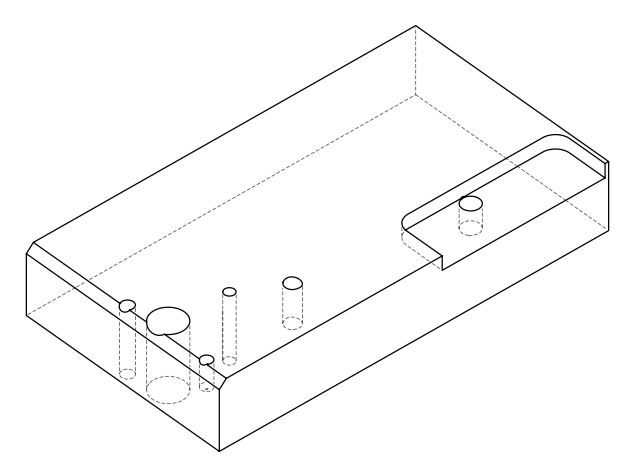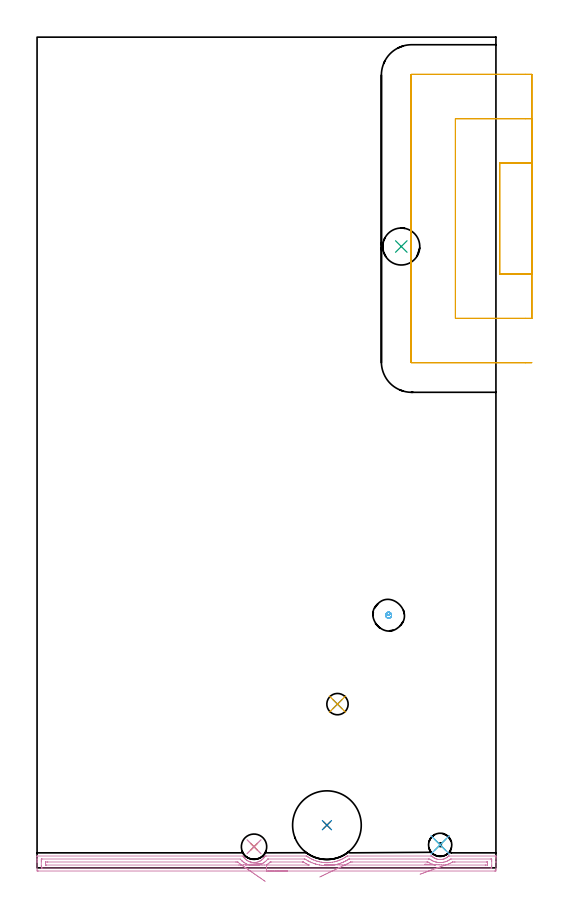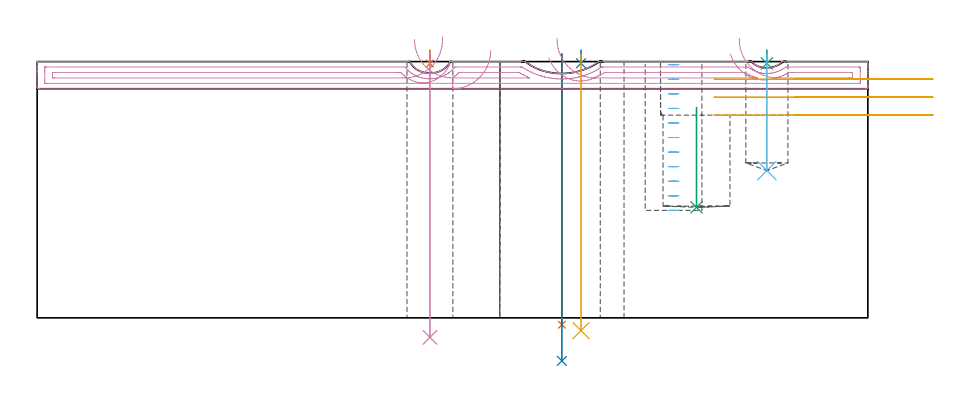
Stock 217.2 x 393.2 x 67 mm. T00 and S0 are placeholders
(PLAN: 12 operations, 9 tool changes, 13.1 min)
(1 INDEXABLE_INSERT_DRILL_THROUGH_HOLE_FROM_SOLID | STEP1HOLE | NXT0302_006 | 0.28 min | 16089 mm3)
(2 DRILL_TO_ENLARGE_THROUGH_HOLE | STEP1HOLE | UGT0301_001 | 0.32 min | 39455 mm3)
(3 INDEXABLE_INSERT_DRILL_BLIND_HOLE_FROM_SOLID | STEP1POCKET | NXT0302_006 | 0.11 min | 9103 mm3)
(4 AREA_MILL | FG_CHAMFER_SURFACE | UGT0205_001 | 5.6 min | 5427 mm3)
(5 MILL_SLOT | SLOT_PARTIAL_RECTANGULAR | UGT0201_006 | Follow Part, ap 7, ae 75% | 5.4 min | 120238 mm3)
(6 MILL_BLIND_HOLE_FROM_SOLID_MATERIAL | STEP1POCKET_1 | UGT0201_130 | Spiral | 0.59 min | 6694 mm3)
(7 SPOT_DRILL | STEP1HOLE_1 | NXT0321_9005460120000 | 0.03 min | 8 mm3)
(8 SPOT_DRILL_1 | STEP1HOLE_2 | NXT0321_9005460120000 | 0.03 min | 6 mm3)
(9 SPOT_DRILL_2 | STEP1POCKET_2 | NXT0321_9005460120000 | 0.03 min | 7 mm3)
(10 DRILL_THROUGH_HOLE_INTO_CENTER | STEP1HOLE_1 | UGT0301_515 | 0.3 min | 7512 mm3)
(11 DRILL_THROUGH_HOLE_INTO_CENTER_1 | STEP1HOLE_2 | NXT0301_072 | 0.29 min | 5352 mm3)
(12 DRILL_BLIND_HOLE_INTO_CENTER | STEP1POCKET_2 | NXT0301_081 | 0.12 min | 2567 mm3)
(TOOL NXT0302_006 | Index. Insert Drill 17.5mm [880-D1750L25-05] | D17.5 PA176 FL88 Z2)
(TOOL UGT0301_001 | Twist Drill 32.5 mm | D32.5 PA118 FL185 Z2)
(TOOL UGT0205_001 | Chamfer Mill 20 x 3 x 45 deg. | D20 FL50 Z2)
(TOOL UGT0201_006 | End Mill 28 mm | D28 FL25 Z2)
(TOOL UGT0201_130 | Carbide End Mill 12.0 | D12 FL15 Z4)
(TOOL NXT0321_9005460120000 | NC Spot Drill, 142deg, 12mm, Carbide, Uncoated | D12 PA142 FL30 Z2)
(TOOL UGT0301_515 | Carbide Drill 12.0 mm | D12 PA118 FL101 Z2)
(TOOL NXT0301_072 | Carbide Drill 10.1mm [860.1-1010-051A1-MM 2214] | D10.1 PA140 FL71 Z2)
(TOOL NXT0301_081 | Carbide Drill 11mm [860.1-1100-033A1-MM 2214] | D11 PA140 FL55 Z2)
(OP 1 INDEXABLE_INSERT_DRILL_THROUGH_HOLE_FROM_SOLID)
G17 G21 G94 G90
T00 M6
G54
G17 G0 G90 X137.2 Y20.2 S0 M3
G43 Z77. H1
G94 G81 G98 Z-1.806 F250. R69.
G80
M5
M2
(OP 2 DRILL_TO_ENLARGE_THROUGH_HOLE)
G17 G21 G94 G90
T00 M6
G54
G17 G0 G90 X137.2 Y20.2 S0 M3
G43 Z77. H0
G94 G81 G98 Z-11.264 F250. R69.
G80
M5
M2
(OP 3 INDEXABLE_INSERT_DRILL_BLIND_HOLE_FROM_SOLID)
G17 G21 G94 G90
T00 M6
G54
G17 G0 G90 X172.4 Y294.1 S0 M3
G43 Z77. H1
G94 G81 G98 Z28.9 F250. R55.
G80
M5
M2
(OP 4 AREA_MILL)
G17 G21 G94 G90
T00 M6
G54
G17 G0 G90 X118.6 Y-1.5 S1061 M3
G43 Z77. H0
Z69.9
G94 G1 X118.562 Z69.028 F250.
X118.448 Z68.164
X118.259 Z67.312
X117.997 Z66.48
X117.663 Z65.674
X117.26 Z64.9
X116.792 Z64.164
X116.26 Z63.472
X115.671 Z62.829
X115.028 Z62.24
X114.336 Z61.708
X113.6 Z61.24
X112.826 Z60.837
X112.02 Z60.503
X111.188 Z60.241
X110.336 Z60.052
X109.472 Z59.938
X108.6 Z59.9
X0.606
X0.144 Y-1.495 Z59.903
X0.009 Y-1.491 Z59.906
X0. Y-1.038 Z60.359
Y2.491 Z63.885
Y3.057 Z64.454
Y3.373 Z64.769
Y3.939 Z65.336
Y4.256 Z65.65
Y5.269 Z66.668
X0.007 Y5.593 Z66.983
X0.008 Y5.597 Z66.988
X0.16 Y5.6 Z67.
X97.447 Z66.999
X97.569 Y5.402 Z66.8
X97.746 Y5.138 Z66.533
X97.89 Y4.919 Z66.319
X97.899 Y4.905 Z66.305
X97.93 Y4.865 Z66.264
X98.078 Y4.697 Z66.093
X98.323 Y4.413 Z65.812
X98.465 Y4.27 Z65.67
X98.747 Y3.988 Z65.388
X98.791 Y3.95 Z65.35
X99.167 Y3.667 Z65.066
X99.229 Y3.621 Z65.02
X99.682 Y3.324 Z64.722
X100.069 Y3.112 Z64.512
X100.077 Y3.108 Z64.508
X100.319 Y2.999 Z64.398
X100.574 Y2.897 Z64.294
X100.766 Y2.834 Z64.232
X101.014 Y2.756 Z64.15
X101.018 Y2.754 Z64.149
X101.18 Y2.712 Z64.109
X101.297 Y2.682 Z64.079
X101.46 Y2.643 Z64.035
X101.466 Y2.642 Z64.033
X101.83 Y2.579 Z63.971
X101.911 Y2.564 Z63.958
X102.352 Y2.518 Z63.91
X102.357 Z63.909
X102.406 Y2.517 Z63.903
X102.491 Y2.511 Z63.9
X102.525 Y2.508
X102.859 Y2.511 Z63.901
X102.911 Y2.515 Z63.903
X103.047 Y2.522 Z63.916
X103.049
X103.245 Y2.537 Z63.927
X103.25 Z63.928
X103.577 Y2.578 Z63.977
X103.696 Y2.594 Z63.993
X104.141 Y2.687 Z64.084
X104.59 Y2.817 Z64.215
X104.796 Y2.894 Z64.291
X105.033 Y2.982 Z64.377
X105.244 Y3.073 Z64.473
X105.331 Y3.112 Z64.511
X105.476 Y3.19 Z64.589
X105.632 Y3.273 Z64.672
X105.799 Y3.373 Z64.771
X105.925 Y3.448 Z64.846
X106.295 Y3.708 Z65.108
X106.517 Y3.885 Z65.282
X106.65 Y3.989 Z65.387
X106.816 Y4.141 Z65.538
X107.152 Y4.493 Z65.893
X107.178 Y4.524 Z65.924
X107.32 Y4.697 Z66.092
X107.41 Y4.802 Z66.2
X107.463 Y4.865 Z66.264
X107.608 Y5.064 Z66.463
X107.661 Y5.138 Z66.535
X107.708 Y5.202 Z66.601
X107.887 Y5.492 Z66.892
X107.94 Y5.579 Z66.979
X107.958 Y5.595 Z66.989
X108.6 Y5.6 Z67.
X127.343
X127.58 Z66.983
X127.729 Y5.503 Z66.897
X127.83 Y5.432 Z66.83
X128.219 Y5.164 Z66.563
X128.235 Y5.153 Z66.552
X128.683 Y4.866 Z66.264
X129.128 Y4.602 Z65.999
X129.574 Y4.357 Z65.755
X130.002 Y4.135 Z65.533
X130.305 Y3.989 Z65.387
X130.598 Y3.855 Z65.253
X130.913 Y3.724 Z65.119
X131.786 Y3.39 Z64.789
X132.4 Y3.186 Z64.581
X132.616 Y3.112 Z64.511
X132.732 Y3.079 Z64.479
X133.144 Y2.971 Z64.368
X133.59 Y2.866 Z64.264
X134.461 Y2.694 Z64.089
X134.483 Y2.691 Z64.086
X135.353 Y2.565 Z63.964
X136.245 Y2.487 Z63.883
X136.268 Y2.486 Z63.881
X136.691 Y2.463 Z63.86
X136.744 Y2.462 Z63.859
X136.858 Y2.461 Z63.855
X137.137 Y2.456 Z63.849
X137.16 Y2.457
X137.308 Y2.459 Z63.851
X137.583 Y2.462 Z63.855
X138.028 Y2.481 Z63.875
X138.053 Y2.483 Z63.876
X138.718 Y2.535 Z63.932
X138.92 Y2.551 Z63.947
X139.812 Y2.675 Z64.068
X140.704 Y2.843 Z64.242
X141.177 Y2.96 Z64.355
X141.476 Y3.031 Z64.43
X141.595 Y3.06 Z64.459
X141.783 Y3.112 Z64.511
X142.069 Y3.208 Z64.606
X142.487 Y3.346 Z64.745
X142.962 Y3.526 Z64.922
X143.144 Y3.594 Z64.992
X143.21 Y3.619 Z65.016
X143.379 Y3.683 Z65.079
X143.854 Y3.887 Z65.283
X144.094 Y3.989 Z65.388
X144.178 Y4.028 Z65.428
X144.271 Y4.072 Z65.471
X144.747 Y4.317 Z65.713
X145.163 Y4.541 Z65.94
X145.717 Y4.865 Z66.264
X146.054 Y5.08 Z66.479
X146.085 Y5.101 Z66.499
X146.483 Y5.369 Z66.768
X146.553 Y5.418 Z66.817
X146.623 Y5.466 Z66.866
X146.82 Y5.598 Z66.987
X146.978 Y5.6 Z67.
X186.248
X186.819 Y5.595 Z66.987
X186.843 Y5.581 Z66.98
X186.845 Y5.579 Z66.978
X187.076 Y5.357 Z66.756
X187.379 Y5.104 Z66.502
X187.438 Y5.06 Z66.457
X187.694 Y4.865 Z66.265
X187.726 Y4.844 Z66.244
X187.829 Y4.775 Z66.175
X187.967 Y4.691 Z66.09
X188.407 Y4.46 Z65.858
X188.48 Y4.429 Z65.826
X188.733 Y4.319 Z65.719
X188.859 Y4.265 Z65.664
X189.302 Y4.119 Z65.518
X189.468 Y4.077 Z65.476
X189.751 Y4.006 Z65.403
X189.818 Y3.993 Z65.389
X189.833 Y3.99 Z65.386
X190.237 Y3.938 Z65.337
X190.643 Y3.913 Z65.306
X190.796 Y3.918 Z65.304
X190.86 Z65.306
X191.002 Y3.919 Z65.311
X191.089 Z65.316
X191.224 Y3.93 Z65.328
X191.535 Y3.956 Z65.356
X191.767 Y3.989 Z65.387
X192.05 Y4.056 Z65.448
X192.098 Y4.067 Z65.459
X192.426 Y4.158 Z65.551
X192.736 Y4.267 Z65.666
X192.877 Y4.319 Z65.716
X192.942 Y4.349 Z65.745
X193.318 Y4.519 Z65.918
X193.616 Y4.685 Z66.082
X193.903 Y4.866 Z66.263
X193.983 Y4.925 Z66.323
X194.21 Y5.092 Z66.492
X194.603 Y5.435 Z66.835
X194.754 Y5.579 Z66.979
X194.756 Y5.58 Z66.98
X194.78 Y5.595 Z66.989
X195.173 Y5.6 Z67.
X217.04
X217.192 Y5.597 Z66.988
X217.193 Y5.593 Z66.983
X217.2 Y5.269 Z66.668
Y4.888 Z66.287
Y4.256 Z65.65
Y3.057 Z64.454
Y2.491 Z63.885
Y-0.755 Z60.642
X217.197 Y-1.038 Z60.359
X217.191 Y-1.491 Z59.906
X217.056 Y-1.495 Z59.903
X216.594 Y-1.5 Z59.9
X108.6
Y-0.086 Z61.314
X2.391 Y-0.085 Z61.315
X2.32
X2.02 Y-0.079 Z61.321
X2.01 Y0.018 Z61.418
X2.003 Y0.228 Z61.628
X2.001 Y0.727 Z62.127
X2. Y1.113 Z62.513
Y2.878 Z64.278
X2.001 Y3.373 Z64.773
X2.002 Y3.758 Z65.158
X2.01 Y4.146 Z65.546
X2.015 Y4.18 Z65.58
X2.033 Y4.181 Z65.581
X2.083 Y4.184 Z65.584
X2.186 Y4.185 Z65.585
X2.391 Y4.186 Z65.586
X96.176 Y4.185 Z65.585
X96.919 Y3.373 Z64.773
X96.997 Y3.291 Z64.691
X97.09 Y3.205 Z64.605
X97.24 Y3.068 Z64.468
X97.585 Y2.792 Z64.192
X97.89 Y2.571 Z63.971
X97.92 Y2.551 Z63.951
X98.013 Y2.491 Z63.891
X98.487 Y2.198 Z63.598
X98.782 Y2.036 Z63.436
X99.1 Y1.879 Z63.279
X99.636 Y1.648 Z63.048
X99.675 Y1.633 Z63.033
X99.685 Y1.629 Z63.029
X99.746 Y1.609 Z63.009
X100.373 Y1.42 Z62.82
X100.567 Y1.37 Z62.77
X100.89 Y1.29 Z62.69
X101.46 Y1.191 Z62.591
X101.94 Y1.135 Z62.535
X102.352 Y1.102 Z62.502
X102.869 Y1.098 Z62.498
X103.245 Y1.119 Z62.519
X103.698 Y1.161 Z62.561
X104.137 Y1.221 Z62.621
X104.464 Y1.286 Z62.686
X104.72 Y1.339 Z62.739
X105.03 Y1.422 Z62.822
X105.176 Y1.464 Z62.864
X105.633 Y1.609 Z63.009
X105.877 Y1.698 Z63.098
X105.922 Y1.716 Z63.116
X106.465 Y1.955 Z63.355
X106.815 Y2.141 Z63.541
X107.038 Y2.271 Z63.671
X107.388 Y2.491 Z63.891
X107.577 Y2.62 Z64.02
X107.707 Y2.715 Z64.115
X108.078 Y3.007 Z64.407
X108.49 Y3.373 Z64.773
X108.546 Y3.427 Z64.827
X108.6 Y3.483 Z64.883
X108.967 Y3.893 Z65.293
X109.137 Y4.082 Z65.482
X109.203 Y4.153 Z65.553
X109.24 Y4.179 Z65.579
X109.564 Y4.185 Z65.585
X126.45
X126.522 Y4.184 Z65.584
X126.725 Y4.179 Z65.579
X126.779 Y4.171 Z65.571
X127.343 Y3.824 Z65.224
X128.107 Y3.373 Z64.773
X128.235 Y3.301 Z64.701
X128.397 Y3.214 Z64.614
X129.128 Y2.851 Z64.251
X129.275 Y2.782 Z64.182
X129.933 Y2.491 Z63.891
X130.02 Y2.456 Z63.856
X130.078 Y2.434 Z63.834
X130.913 Y2.125 Z63.525
X131.483 Y1.928 Z63.328
X131.805 Y1.821 Z63.221
X131.87 Y1.801 Z63.201
X131.925 Y1.786 Z63.186
X132.595 Y1.609 Z63.009
X132.698 Y1.584 Z62.984
X132.73 Y1.577 Z62.977
X133.59 Y1.401 Z62.801
X133.851 Y1.351 Z62.751
X134.483 Y1.253 Z62.653
X134.904 Y1.193 Z62.593
X135.375 Y1.144 Z62.544
X135.892 Y1.098 Z62.498
X136.268 Y1.073 Z62.473
X136.833 Y1.051 Z62.451
X137.16 Y1.046 Z62.446
X137.721 Y1.055 Z62.455
X138.053 Y1.069 Z62.469
X138.563 Y1.104 Z62.504
X138.945 Y1.135 Z62.535
X139.38 Y1.179 Z62.579
X139.838 Y1.241 Z62.641
X140.164 Y1.286 Z62.686
X140.73 Y1.386 Z62.786
X140.919 Y1.422 Z62.822
X141.239 Y1.487 Z62.887
X141.623 Y1.571 Z62.971
X141.654 Y1.578 Z62.978
X141.78 Y1.609 Z63.009
X142.43 Y1.777 Z63.177
X142.515 Y1.802 Z63.202
X143.039 Y1.973 Z63.373
X143.408 Y2.098 Z63.498
X143.699 Y2.203 Z63.603
X144.3 Y2.427 Z63.827
X144.347 Y2.445 Z63.845
X144.458 Y2.491 Z63.891
X144.968 Y2.714 Z64.114
X145.193 Y2.815 Z64.215
X145.571 Y3. Z64.4
X146.085 Y3.261 Z64.661
X146.159 Y3.3 Z64.7
X146.292 Y3.373 Z64.773
X146.725 Y3.624 Z65.024
X146.978 Y3.774 Z65.174
X147.579 Y4.148 Z65.548
X147.62 Y4.172 Z65.572
X147.666 Y4.179 Z65.579
X147.87 Y4.184 Z65.584
X147.942 Y4.185 Z65.585
X185.356
X185.428
X185.833 Y4.179 Z65.579
X186.248 Y3.897 Z65.297
X186.566 Y3.687 Z65.087
X187.121 Y3.373 Z64.773
X187.141 Y3.363 Z64.763
X187.163 Y3.351 Z64.751
X187.733 Y3.102 Z64.502
X188.033 Y2.984 Z64.384
X188.616 Y2.798 Z64.198
X188.926 Y2.713 Z64.113
X189.026 Y2.689 Z64.089
X189.108 Y2.671 Z64.071
X189.431 Y2.61 Z64.01
X189.818 Y2.561 Z63.961
X190.253 Y2.523 Z63.923
X190.706 Y2.496 Z63.896
X190.711
X191.15 Y2.511 Z63.911
X191.559 Y2.535 Z63.935
X191.603 Y2.538 Z63.938
X191.628 Y2.54 Z63.94
X192.048 Y2.593 Z63.993
X192.412 Y2.657 Z64.057
X192.496 Y2.675 Z64.075
X193.058 Y2.818 Z64.218
X193.388 Y2.922 Z64.322
X193.723 Y3.043 Z64.443
X194.281 Y3.278 Z64.678
X194.347 Y3.308 Z64.708
X194.479 Y3.373 Z64.773
X194.922 Y3.622 Z65.022
X195.173 Y3.78 Z65.18
X195.688 Y4.129 Z65.529
X195.762 Y4.179 Z65.579
X196.137 Y4.185 Z65.585
X214.809
X214.881 Y4.184 Z65.584
X215.18 Y4.179 Z65.579
X215.19 Y4.082 Z65.482
X215.197 Y3.872 Z65.272
X215.199 Y3.373 Z64.773
X215.2 Y2.987 Z64.387
Y1.222 Z62.622
X215.199 Y0.727 Z62.127
X215.198 Y0.342 Z61.742
X215.19 Y-0.046 Z61.354
X215.185 Y-0.08 Z61.32
X215.167 Y-0.081 Z61.319
X215.117 Y-0.084 Z61.316
X215.014 Y-0.085 Z61.315
X214.809 Y-0.086 Z61.314
X108.6
X108.617 Y1.33 Z62.73
X108.6 Y1.332 Z62.732
X108.591 Y1.335 Z62.735
X108.593 Y1.342 Z62.742
X108.6 Y1.35 Z62.75
X108.754 Y1.456 Z62.856
X108.972 Y1.609 Z63.009
X109.269 Y1.83 Z63.23
X109.493 Y2.003 Z63.403
X109.758 Y2.229 Z63.629
X110.049 Y2.491 Z63.891
X110.325 Y2.751 Z64.151
X110.353 Y2.765 Z64.165
X110.385 Y2.766 Z64.166
X110.995 Y2.771 Z64.171
X125.558
X125.862 Y2.769 Z64.169
X125.938 Y2.767 Z64.167
X125.973 Y2.765 Z64.165
X126.029 Y2.739 Z64.139
X126.422 Y2.519 Z63.919
X126.471 Y2.491 Z63.891
X127.029 Y2.181 Z63.581
X127.343 Y2.016 Z63.416
X128.148 Y1.609 Z63.009
X128.235 Y1.568 Z62.968
X128.311 Y1.534 Z62.934
X128.498 Y1.452 Z62.852
X128.566 Y1.42 Z62.82
X128.67 Y1.37 Z62.77
X128.738 Y1.335 Z62.735
X128.693 Y1.333 Z62.733
X128.518 Y1.33 Z62.73
X128.383 Y1.329 Z62.729
X128.235 Y1.328 Z62.728
X108.883 Y1.329 Z62.729
X108.617 Y1.33 Z62.73
X107.746 Y1.336 Z62.774
X106.882 Y1.341 Z62.893
X106.031 Y1.346 Z63.087
X105.201 Y1.351 Z63.354
X104.397 Y1.356 Z63.693
X103.625 Y1.36 Z64.1
X102.892 Y1.365 Z64.573
X102.204 Y1.369 Z65.109
X101.564 Y1.373 Z65.702
X100.979 Y1.376 Z66.349
X100.452 Y1.38 Z67.044
X99.987 Y1.382 Z67.782
X99.589 Y1.385 Z68.559
X99.26 Y1.387 Z69.367
X99.003 Y1.388 Z70.2
X98.819 Y1.389 Z71.053
X98.711 Y1.39 Z71.919
X98.678 Z72.79
G0 X105.954 Y2.075 Z73.507
G1 X105.985 Y2.078 Z72.635
X105.94 Y2.074 Z71.764
X105.819 Y2.065 Z70.9
X105.624 Y2.049 Z70.05
X105.356 Y2.028 Z69.22
X105.017 Y2.001 Z68.416
X104.609 Y1.968 Z67.646
X104.136 Y1.93 Z66.914
X103.601 Y1.888 Z66.226
X103.009 Y1.841 Z65.587
X102.363 Y1.789 Z65.003
X101.669 Y1.734 Z64.478
X100.932 Y1.675 Z64.015
X100.157 Y1.613 Z63.618
X99.351 Y1.549 Z63.291
X98.52 Y1.483 Z63.035
X97.669 Y1.415 Z62.853
X96.806 Y1.346 Z62.746
X96.672 Y1.335 Z62.735
X96.386 Y1.331 Z62.731
X96.105 Y1.33 Z62.73
X95.496 Y1.329 Z62.729
X4.46
X4.176 Y1.331 Z62.731
X4.082 Y1.332 Z62.732
X4.016 Y1.335 Z62.735
X4.01 Y1.435 Z62.835
X4.004 Y1.609 Z63.009
X4.001 Y1.783 Z63.183
Y2.491 Z63.891
Y2.664 Z64.064
X4.006 Y2.723 Z64.123
X4.01 Y2.763 Z64.163
X4.036 Y2.765 Z64.165
X4.176 Y2.768 Z64.168
X4.786 Y2.771 Z64.171
X5.069
X94.037
X94.32 Y2.77 Z64.17
X94.933 Y2.767 Z64.167
X95.065 Y2.764 Z64.164
X95.212 Y2.626 Z64.026
X95.355 Y2.491 Z63.891
X95.743 Y2.13 Z63.53
X96.105 Y1.85 Z63.25
X96.43 Y1.609 Z63.009
X96.602 Y1.488 Z62.888
X96.806 Y1.346 Z62.746
X97.444 Y0.904 Z62.348
X98.108 Y0.444 Z62.019
X98.793 Y-0.031 Z61.761
X99.494 Y-0.517 Z61.577
X100.205 Y-1.01 Z61.468
X100.922 Y-1.506 Z61.435
X101.638 Y-2.003 Z61.478
X102.348 Y-2.495 Z61.597
X103.047 Y-2.98 Z61.791
X103.73 Y-3.453 Z62.058
X104.391 Y-3.911 Z62.397
X105.025 Y-4.35 Z62.804
X105.627 Y-4.768 Z63.277
X106.193 Y-5.16 Z63.812
X106.719 Y-5.525 Z64.405
X107.201 Y-5.859 Z65.052
X107.634 Y-6.159 Z65.747
X108.015 Y-6.423 Z66.485
G0 X133.786 Y-4.339 Z67.953
G1 X134.129 Y-4.175 Z67.168
X134.532 Y-3.981 Z66.419
X134.993 Y-3.761 Z65.712
X135.508 Y-3.515 Z65.052
X136.073 Y-3.244 Z64.445
X136.683 Y-2.952 Z63.894
X137.334 Y-2.641 Z63.404
X138.021 Y-2.312 Z62.979
X138.739 Y-1.968 Z62.622
X139.483 Y-1.612 Z62.336
X140.246 Y-1.247 Z62.123
X141.023 Y-0.875 Z61.984
X141.807 Y-0.5 Z61.921
X142.594 Y-0.123 Z61.934
X143.377 Y0.252 Z62.023
X144.15 Y0.621 Z62.187
X144.907 Y0.984 Z62.425
X145.642 Y1.336 Z62.736
X145.708 Y1.367 Z62.767
X145.805 Y1.412 Z62.812
X146.137 Y1.558 Z62.958
X146.25 Y1.609 Z63.009
X146.735 Y1.849 Z63.249
X146.978 Y1.972 Z63.372
X147.319 Y2.154 Z63.554
X147.87 Y2.455 Z63.855
X147.894 Y2.468 Z63.868
X148.316 Y2.711 Z64.111
X148.398 Y2.758 Z64.158
X148.486 Y2.765 Z64.165
X148.763 Y2.768 Z64.168
X149.372 Y2.771 Z64.171
X184.463
X184.768 Y2.769 Z64.169
X184.92 Y2.767 Z64.167
X184.992 Y2.764 Z64.164
X185.203 Y2.642 Z64.042
X185.356 Y2.554 Z63.954
X185.47 Y2.491 Z63.891
X185.976 Y2.222 Z63.622
X186.248 Y2.094 Z63.494
X186.966 Y1.781 Z63.181
X187.141 Y1.718 Z63.118
X187.466 Y1.609 Z63.009
X188.033 Y1.443 Z62.843
X188.319 Y1.362 Z62.762
X188.348 Y1.353 Z62.753
X188.389 Y1.338 Z62.738
X188.372 Y1.335 Z62.735
X188.314 Y1.332 Z62.732
X188.106 Y1.329 Z62.729
X188.033
X146.085
X145.911 Y1.33 Z62.73
X145.711 Y1.334 Z62.734
X145.642 Y1.336 Z62.736
X144.773 Y1.362 Z62.8
X143.912 Y1.388 Z62.94
X143.067 Y1.414 Z63.155
X142.243 Y1.439 Z63.442
X141.448 Y1.463 Z63.8
X140.687 Y1.486 Z64.226
X139.966 Y1.507 Z64.717
X139.291 Y1.528 Z65.268
X138.666 Y1.547 Z65.877
X138.097 Y1.564 Z66.538
X137.587 Y1.579 Z67.246
X137.141 Y1.593 Z67.995
X136.762 Y1.604 Z68.781
X136.453 Y1.614 Z69.597
X136.216 Y1.621 Z70.436
X136.053 Y1.626 Z71.293
X135.965 Y1.628 Z72.161
X135.954 Y1.629 Z73.033
G0 Z77.
X181.283 Y-3.019
Z68.952
G1 X181.583 Y-2.91 Z68.14
X181.947 Y-2.777 Z67.359
X182.374 Y-2.621 Z66.614
X182.861 Y-2.443 Z65.912
X183.403 Y-2.246 Z65.258
X183.997 Y-2.029 Z64.657
X184.638 Y-1.795 Z64.113
X185.32 Y-1.546 Z63.63
X186.04 Y-1.283 Z63.213
X186.791 Y-1.009 Z62.864
X187.568 Y-0.726 Z62.586
X188.365 Y-0.435 Z62.381
X189.175 Y-0.139 Z62.251
X189.993 Y0.159 Z62.197
X190.812 Y0.458 Z62.218
X191.627 Y0.755 Z62.316
X192.43 Y1.048 Z62.489
X193.216 Y1.335 Z62.735
X193.284 Y1.36 Z62.76
X193.33 Y1.375 Z62.775
X194.157 Y1.609 Z63.009
X194.25 Y1.639 Z63.039
X194.281 Y1.65 Z63.05
X194.89 Y1.889 Z63.289
X195.173 Y2.012 Z63.412
X195.508 Y2.161 Z63.561
X196.066 Y2.451 Z63.851
X196.092 Y2.465 Z63.865
X196.588 Y2.762 Z64.162
X196.681 Y2.765 Z64.165
X196.958 Y2.768 Z64.168
X197.568 Y2.771 Z64.171
X197.851
X212.741
X213.024 Y2.769 Z64.169
X213.118 Y2.767 Z64.167
X213.184 Y2.765 Z64.165
X213.19 Y2.665 Z64.065
X213.196 Y2.491 Z63.891
X213.199 Y2.318 Z63.718
Y1.609 Z63.009
Y1.436 Z62.836
X213.194 Y1.377 Z62.777
X213.19 Y1.337 Z62.737
X213.164 Y1.335 Z62.735
X213.024 Y1.332 Z62.732
X212.414 Y1.329 Z62.729
X212.131
X193.388
X193.315 Y1.331 Z62.731
X193.216 Y1.335 Z62.735
X192.347 Y1.368 Z62.806
X191.488 Y1.401 Z62.953
X190.644 Y1.433 Z63.174
X189.823 Y1.464 Z63.467
X189.031 Y1.494 Z63.832
X188.274 Y1.523 Z64.263
X187.557 Y1.55 Z64.76
X186.886 Y1.575 Z65.317
X186.266 Y1.599 Z65.93
X185.702 Y1.62 Z66.595
X185.198 Y1.639 Z67.307
X184.757 Y1.656 Z68.06
X184.385 Y1.67 Z68.848
X184.082 Y1.682 Z69.666
X183.851 Y1.691 Z70.508
X183.695 Y1.697 Z71.366
X183.614 Y1.7 Z72.235
X183.609 Z73.107
G0 Z77.
M5
M2
(OP 5 MILL_SLOT)
G17 G21 G94 G90
T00 M6
G54
G17 G0 G90 X234.2 Y333.6 S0 M3
G43 Z77.113 H0
Z62.408
G94 G1 X231.2 F250.
X219. F500.
Y281.1
X231.2
X234.2 F250.
Y354.6
X231.2
X198. F500.
Y260.1
X231.2
X234.2 F250.
Y375.6
X231.2
X177.3 F500.
G3 X177. Y375.3 R0.3
G1 Y239.4
G3 X177.3 Y239.1 R0.3
G1 X231.2
X234.2 F250.
G0 Y333.6 Z57.704
G1 X231.2
X219. F500.
Y281.1
X231.2
X234.2 F250.
Y354.6
X231.2
X198. F500.
Y260.1
X231.2
X234.2 F250.
Y375.6
X231.2
X177.3 F500.
G3 X177. Y375.3 R0.3
G1 Y239.4
G3 X177.3 Y239.1 R0.3
G1 X231.2
X234.2 F250.
G0 Y333.6 Z53.
G1 X231.2
X219. F500.
Y281.1
X231.2
X234.2 F250.
Y354.6
X231.2
X198. F500.
Y260.1
X231.2
X234.2 F250.
Y375.6
X231.2
X177.3 F500.
G3 X177. Y375.3 R0.3
G1 Y239.4
G3 X177.3 Y239.1 R0.3
G1 X231.2
X234.2 F250.
G0 Z77.113
M5
M2
(OP 6 MILL_BLIND_HOLE_FROM_SOLID_MATERIAL)
G17 G21 G94 G90
T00 M6
G54
G17 G0 G90 X166.4 Y119.6 S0 M3
G43 Z77. H0
Z66.191
G94 G3 X167.1 Y120.3 R0.7 F250.
X166.4 Y121. R0.7
X165. Y119.6 R1.4
X166.4 Y121. R-1.4
X165.7 Y120.3 R0.7
X166.4 Y119.6 R0.7
G0 Z62.382
G3 X167.1 Y120.3 R0.7
X166.4 Y121. R0.7
X165. Y119.6 R1.4
X166.4 Y121. R-1.4
X165.7 Y120.3 R0.7
X166.4 Y119.6 R0.7
G0 Z58.573
G3 X167.1 Y120.3 R0.7
X166.4 Y121. R0.7
X165. Y119.6 R1.4
X166.4 Y121. R-1.4
X165.7 Y120.3 R0.7
X166.4 Y119.6 R0.7
G0 Z54.764
G3 X167.1 Y120.3 R0.7
X166.4 Y121. R0.7
X165. Y119.6 R1.4
X166.4 Y121. R-1.4
X165.7 Y120.3 R0.7
X166.4 Y119.6 R0.7
G0 Z50.955
G3 X167.1 Y120.3 R0.7
X166.4 Y121. R0.7
X165. Y119.6 R1.4
X166.4 Y121. R-1.4
X165.7 Y120.3 R0.7
X166.4 Y119.6 R0.7
G0 Z47.145
G3 X167.1 Y120.3 R0.7
X166.4 Y121. R0.7
X165. Y119.6 R1.4
X166.4 Y121. R-1.4
X165.7 Y120.3 R0.7
X166.4 Y119.6 R0.7
G0 Z43.336
G3 X167.1 Y120.3 R0.7
X166.4 Y121. R0.7
X165. Y119.6 R1.4
X166.4 Y121. R-1.4
X165.7 Y120.3 R0.7
X166.4 Y119.6 R0.7
G0 Z39.527
G3 X167.1 Y120.3 R0.7
X166.4 Y121. R0.7
X165. Y119.6 R1.4
X166.4 Y121. R-1.4
X165.7 Y120.3 R0.7
X166.4 Y119.6 R0.7
G0 Z35.718
G3 X167.1 Y120.3 R0.7
X166.4 Y121. R0.7
X165. Y119.6 R1.4
X166.4 Y121. R-1.4
X165.7 Y120.3 R0.7
X166.4 Y119.6 R0.7
G0 Z31.909
G3 X167.1 Y120.3 R0.7
X166.4 Y121. R0.7
X165. Y119.6 R1.4
X166.4 Y121. R-1.4
X165.7 Y120.3 R0.7
X166.4 Y119.6 R0.7
G0 Z28.1
G3 X167.1 Y120.3 R0.7
X166.4 Y121. R0.7
X165. Y119.6 R1.4
X166.4 Y121. R-1.4
X165.7 Y120.3 R0.7
X166.4 Y119.6 R0.7
G0 Z77.
M5
M2
(OP 7 SPOT_DRILL)
G17 G21 G94 G90
T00 M6
G54
G17 G0 G90 X102.7 Y10. S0 M3
G43 Z77. H0
G94 G81 G98 Z66.484 F250. R70.
G80
M5
M2
(OP 8 SPOT_DRILL_1)
G17 G21 G94 G90
T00 M6
G54
G17 G0 G90 X142.2 Y77.5 S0 M3
G43 Z77. H0
G94 G81 G98 Z66.565 F250. R70.
G80
M5
M2
(OP 9 SPOT_DRILL_2)
G17 G21 G94 G90
T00 M6
G54
G17 G0 G90 X190.8 Y10.9 S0 M3
G43 Z77. H0
G94 G81 G98 Z66.527 F250. R70.
G80
M5
M2
(OP 10 DRILL_THROUGH_HOLE_INTO_CENTER)
G17 G21 G94 G90
T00 M6
G54
G17 G0 G90 X102.7 Y10. S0 M3
G43 Z77. H0
G94 G73 G98 Z-5.105 F250. Q10.301 R69.
G80
M5
M2
(OP 11 DRILL_THROUGH_HOLE_INTO_CENTER_1)
G17 G21 G94 G90
T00 M6
G54
G17 G0 G90 X142.2 Y77.5 S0 M3
G43 Z77. H1
G94 G73 G98 Z-3.338 F250. Q10.048 R69.
G80
M5
M2
(OP 12 DRILL_BLIND_HOLE_INTO_CENTER)
G17 G21 G94 G90
T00 M6
G54
G17 G0 G90 X190.8 Y10.9 S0 M3
G43 Z77. H1
G94 G81 G98 Z38.5 F250. R69.
G80
M5
M2
